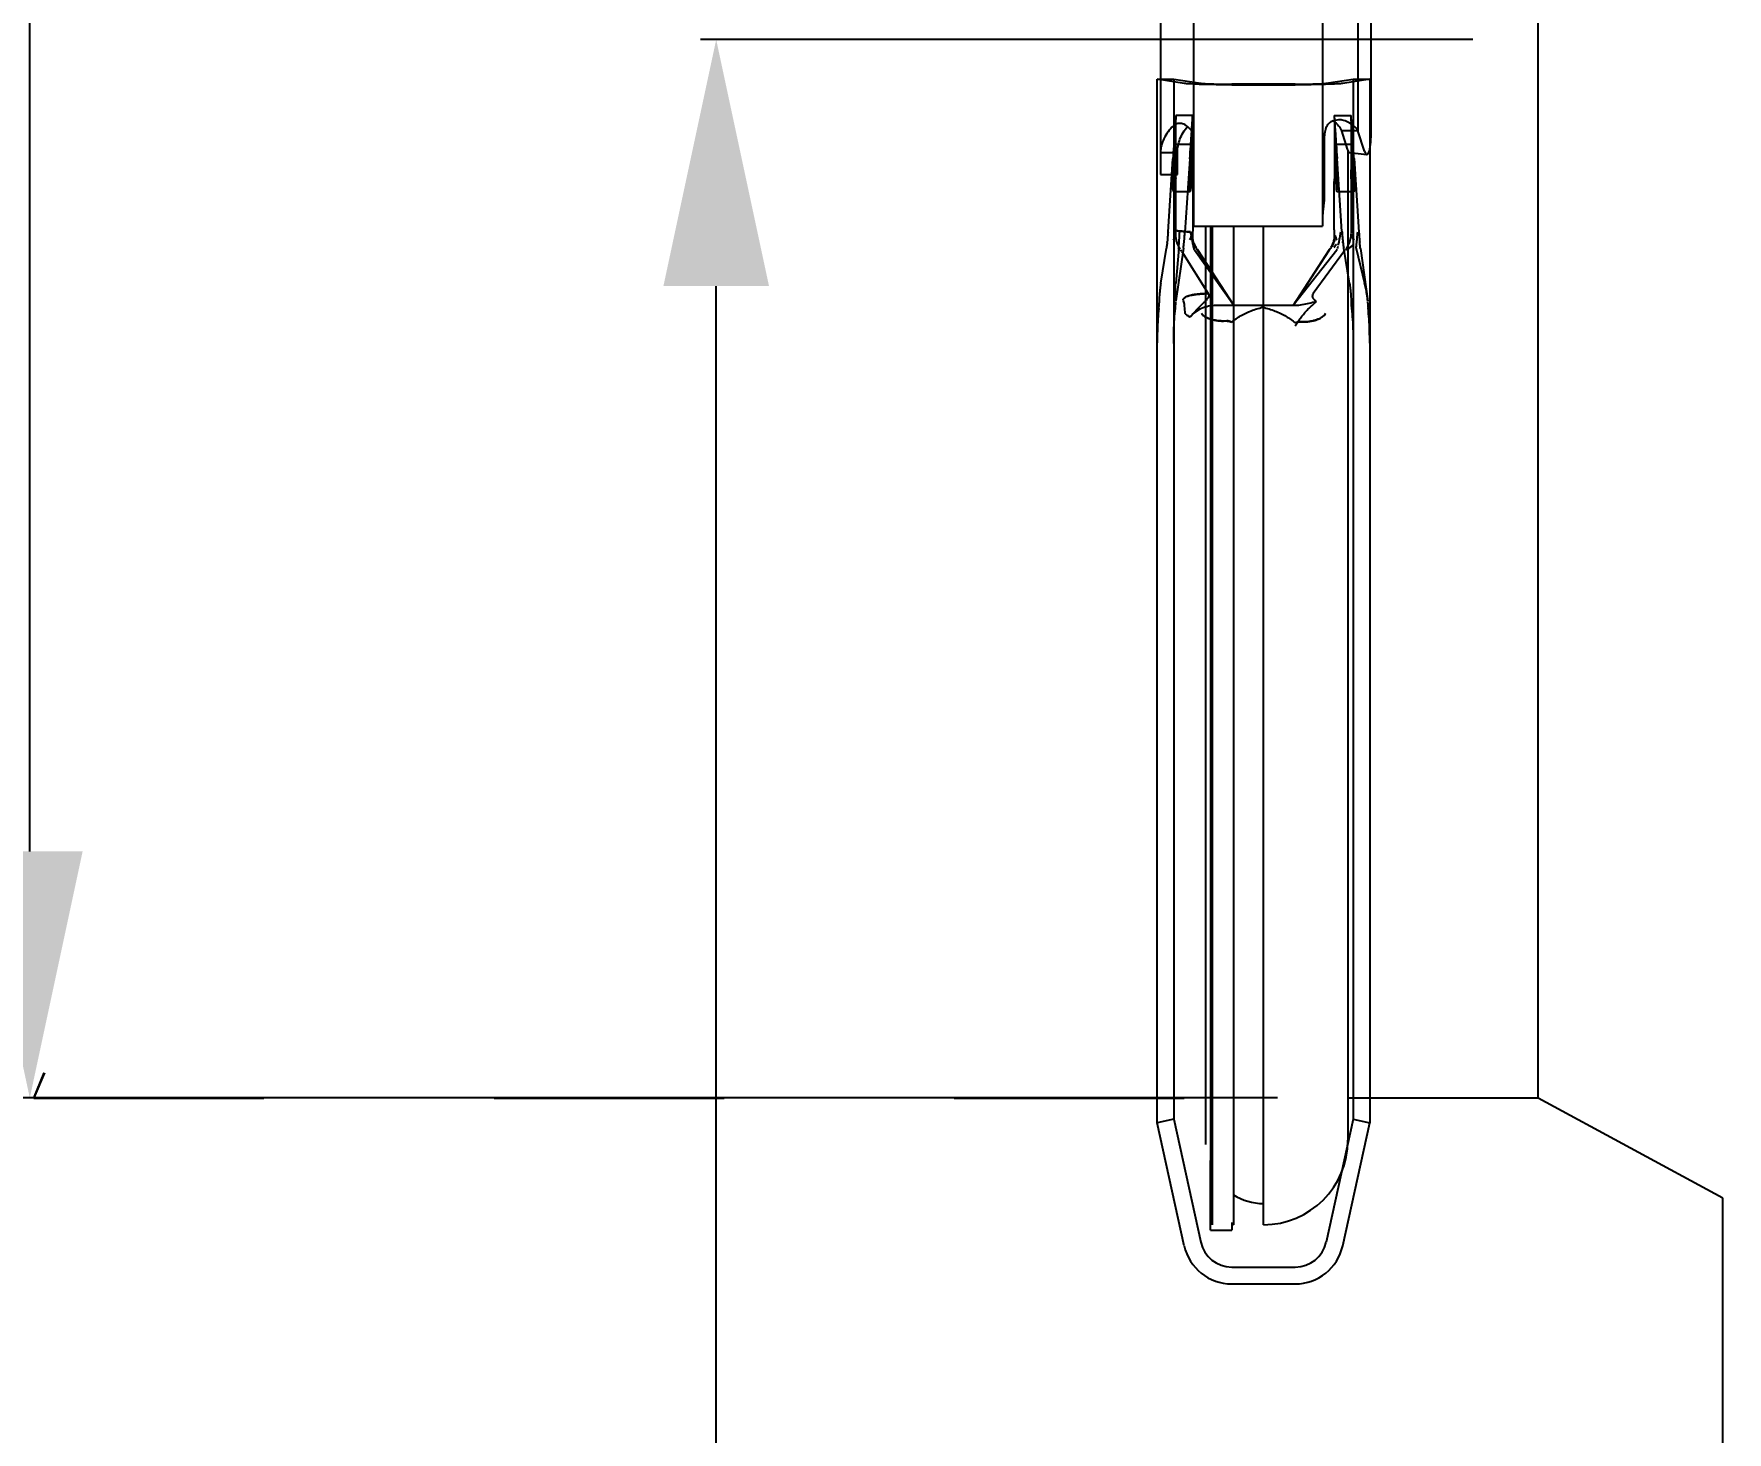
# Model space of a CAD drawing. Header units: millimetres. Extents: x 395 to 3386, y 0 to 2798.
# Drawn here: x 708.5 to 868.8, y 604.3 to 736.6 of the extents above; entities that cross this region are included whole.
import ezdxf

# ---------------------------------------------------------------- set-up
doc = ezdxf.new("R2010")
doc.units = ezdxf.units.MM
doc.header["$LTSCALE"] = 217.8
doc.header["$PDMODE"] = 3
doc.header["$PDSIZE"] = 8
doc.linetypes.add('DOT', pattern=[0.2, 0.1, -0.1])
doc.layers.get('0').update_dxf_attribs({"linetype": 'CONTINUOUS'})
doc.layers.get('Defpoints').update_dxf_attribs({"linetype": 'CONTINUOUS'})
doc.layers.add('02___PRT_ALL_AXES', color=7, linetype='CONTINUOUS')
doc.layers.add('MIXEDCOLOR', color=7, linetype='CONTINUOUS')
doc.styles.get("Standard").update_dxf_attribs({"font": 'taile.ttf'})
doc.dimstyles.new('DIMSTYLE_1', dxfattribs={"dimtxt": 23.333333, "dimasz": 23.333333, "dimexe": 1.5, "dimexo": 1, "dimgap": 0.875, "dimtad": 1, "dimdsep": 46, "dimtxsty": 'Standard', "dimblk": '_FILLED', "dimblk1": '_FILLED', "dimblk2": '_FILLED', "dimcen": 0.09, "dimazin": 2, "dimtp": 0.01, "dimtm": 0.01, "dimtfac": 1, "dimtofl": 0, "dimtmove": 0, "dimatfit": 3, "dimldrblk": '_FILLED', "dimfxl": 1, "dimtolj": 1, "dimarcsym": 0})
doc.dimstyles.new('DIMSTYLE_4', dxfattribs={"dimtxt": 23.333333, "dimasz": 23.333333, "dimexe": 1.5, "dimexo": 1, "dimgap": 0.875, "dimtad": 1, "dimdec": 0, "dimdsep": 46, "dimtxsty": 'Standard', "dimblk": '_FILLED', "dimblk1": '_FILLED', "dimblk2": '_FILLED', "dimcen": 0.09, "dimazin": 2, "dimtp": 0.01, "dimtm": 0.01, "dimtfac": 1, "dimtdec": 0, "dimtofl": 0, "dimtmove": 0, "dimatfit": 3, "dimldrblk": '_FILLED', "dimfxl": 1, "dimtolj": 1, "dimarcsym": 0})

# ---------------------------------------------------------------- blocks, each defined once
blk = doc.blocks.new('_FILLED')
at = {"color": 0, "linetype": 'ByBlock'}
blk.add_solid([(0, 0), (-1, 0.2143), (-1, -0.2143)], dxfattribs=at)
blk = doc.blocks.new('*D116')
at = {"color": 0, "linetype": 'Continuous', "lineweight": -2}
for p, q in [((826.2, 835.92), (706.59, 835.92)), ((708.09, 659.25), (708.09, 812.59)), ((826.2, 635.92), (706.59, 635.92))]:
    blk.add_line(p, q, dxfattribs=at)
at = {"layer": 'Defpoints', "color": 0}
for p in [(708.09, 835.92), (827.2, 835.92), (827.2, 635.92)]:
    blk.add_point(p, dxfattribs=at)
at = {"color": 0, "linetype": 'ByBlock', "lineweight": -2, "xscale": 23.3333333333, "yscale": 23.3333333333, "zscale": 23.3333333333}
for p, rotation in [((708.09, 835.92), 90), ((708.09, 635.92), 270)]:
    blk.add_blockref('_FILLED', p, dxfattribs=dict(at, rotation=rotation))
at = {"color": 0, "insert": (676.11, 751.48), "char_height": 23.333, "attachment_point": 2, "rotation": 90, "line_spacing_factor": 0.9}
blk.add_mtext('\\A1;%%c200', dxfattribs=at)
blk = doc.blocks.new('*D117')
at = {"color": 0, "linetype": 'Continuous', "lineweight": -2}
for p, q in [((844.7, 736.09), (771.57, 736.09)), ((773.07, 230.73), (773.07, 712.76)), ((1009.21, 207.39), (771.57, 207.39))]:
    blk.add_line(p, q, dxfattribs=at)
at = {"layer": 'Defpoints', "color": 0}
for p in [(773.07, 736.09), (845.7, 736.09), (1010.21, 207.39)]:
    blk.add_point(p, dxfattribs=at)
at = {"color": 0, "linetype": 'ByBlock', "lineweight": -2, "xscale": 23.3333333333, "yscale": 23.3333333333, "zscale": 23.3333333333}
for p, rotation in [((773.07, 736.09), 90), ((773.07, 207.39), 270)]:
    blk.add_blockref('_FILLED', p, dxfattribs=dict(at, rotation=rotation))
at = {"color": 0, "insert": (741.08, 471.77), "char_height": 23.333, "attachment_point": 2, "rotation": 90, "line_spacing_factor": 0.9}
blk.add_mtext('\\A1;529', dxfattribs=at)

msp = doc.modelspace()

# ---------------------------------------------------------------- linework, layer by layer
at = {"linetype": 'Continuous'}
for p, q in [((850.8711, 635.9196), (850.8711, 835.9196)), ((818.2771, 718.4199), (818.2771, 753.4199)), ((830.4771, 753.4199), (830.4771, 718.4199)), ((815.1271, 748.5063), (815.1271, 723.3336)), ((833.8246, 744.3977), (833.8246, 727.4421)), ((835.0642, 727.165), (835.0642, 744.6747)), ((830.6311, 726.5872), (830.6311, 721.4199)), ((832.257, 727.4421), (832.8031, 725.7332)), ((833.8245, 727.4419), (832.257, 727.4419)), ((834.4367, 725.5263), (833.8246, 727.4421)), ((815.1271, 725.4185), (816.7271, 725.4184)), ((816.7271, 723.3347), (816.7271, 725.4182)), ((832.8729, 725.5572), (832.8729, 631.9196)), ((833.0186, 725.4082), (834.6522, 725.2013)), ((815.1271, 723.3335), (816.7271, 723.3347)), ((818.2771, 718.4199), (830.4771, 718.4199)), ((819.4322, 631.5044), (819.4322, 718.4199)), ((819.8898, 635.9156), (819.9076, 718.4199)), ((824.8729, 623.9196), (824.8729, 718.4199)), ((817.3641, 716.9273), (817.383, 716.9196)), ((833.99, 716.9251), (833.9767, 716.9196)), ((708.4745, 635.9156), (709.462, 638.2841)), ((709.4744, 638.3139), (708.4753, 635.9176)), ((708.4753, 635.9176), (708.4744, 635.9156)), ((819.8782, 624.1468), (819.8898, 635.9156)), ((832.8703, 635.9196), (850.8711, 635.9196)), ((868.3711, 321.1895), (868.3711, 626.4398)), ((819.8744, 623.4156), (819.8782, 624.1468)), ((821.8782, 624.1432), (821.8744, 623.4156)), ((819.8744, 623.4156), (821.8744, 623.4156))]:
    msp.add_line(p, q, dxfattribs=at)
at = {"linetype": 'DOT'}
msp.add_line((708.4744, 635.9156), (819.4322, 635.9156), dxfattribs=at)
at = {"linetype": 'Continuous'}
for centre, radius, start, end in [((831.8575, 727.1048), 1.3441, 103.63956, 106.208792), ((829.983, 726.1662), 2.6871, 55.704716, 56.065791), ((829.9978, 726.1879), 2.6608, 55.257424, 55.704835), ((815.6337, 717.1), 1.7391, 353.802844, 354.303406), ((815.4546, 722.2264), 5.6463, 289.749375, 289.970003), ((835.9041, 722.1993), 5.6205, 249.944929, 250.101408), ((835.7467, 717.098), 1.7652, 185.62114, 185.970739), ((824.8729, 631.9196), 8, 270, 0), ((824.9322, 631.4196), 5.5, 238.163551, 269.381302)]:
    msp.add_arc(centre, radius, start, end, dxfattribs=at)
for centre, end_param in [((834.6522, 727.2173), -1.59784031), ((833.0185, 727.4242), -3.16860429)]:
    msp.add_ellipse(centre, major_axis=(-0.0111, 2.0167), ratio=0.20423206, start_param=-3.71897448, end_param=end_param, dxfattribs=at)
for points, knots in [([(816.3546, 727.9338), (815.9867, 727.5807), (815.3768, 726.82), (815.129, 725.8609), (815.1271, 725.4183)], [0, 0, 0, 0, 0.53533159, 1, 1, 1, 1]), ([(816.7762, 728.1537), (816.699, 728.1404), (816.5438, 728.0888), (816.4138, 727.9905), (816.3546, 727.9338)], [0, 0, 0, 0, 0.48882426, 1, 1, 1, 1]), ([(816.7271, 725.4182), (816.7288, 725.843), (816.9097, 726.7393), (817.3932, 727.5079), (817.6921, 727.8647)], [0, 0, 0, 0, 0.47717682, 1, 1, 1, 1]), ([(817.694, 727.8643), (817.5553, 727.9749), (817.2648, 728.1437), (816.9246, 728.1791), (816.7762, 728.1537)], [0, 0, 0, 0, 0.54095003, 1, 1, 1, 1]), ([(818.1494, 727.321), (818.1188, 727.3764), (817.9945, 727.5786), (817.83, 727.7559), (817.694, 727.8643)], [0, 0, 0, 0, 0.26693406, 1, 1, 1, 1]), ([(831.4823, 728.3955), (831.3241, 728.3495), (831.0157, 728.1833), (830.7586, 727.7137), (830.651, 727.1711), (830.6311, 726.7862), (830.6311, 726.5872)], [0, 0, 0, 0, 0.2302115, 0.46294527, 0.72193775, 1, 1, 1, 1]), ([(831.5142, 728.3743), (831.6923, 728.2508), (831.9985, 727.9796), (832.2012, 727.6195), (832.257, 727.4421)], [0, 0, 0, 0, 0.53809127, 1, 1, 1, 1]), ([(832.3278, 728.4737), (832.2659, 728.4816), (832.0018, 728.4986), (831.7366, 728.4587), (831.5405, 728.411)], [0, 0, 0, 0, 0.23604476, 1, 1, 1, 1]), ([(832.6815, 728.3765), (832.6542, 728.3889), (832.5404, 728.4345), (832.4196, 728.4618), (832.3278, 728.4737)], [0, 0, 0, 0, 0.24479714, 1, 1, 1, 1]), ([(833.8246, 727.4421), (833.7308, 727.6359), (833.3801, 728.0166), (832.9402, 728.2601), (832.6815, 728.3765)], [0, 0, 0, 0, 0.43154389, 1, 1, 1, 1]), ([(818.2727, 726.3478), (818.2727, 726.5171), (818.2689, 726.8416), (818.2265, 727.1814), (818.1494, 727.321)], [0, 0, 0, 0, 0.51506334, 1, 1, 1, 1]), ([(830.6311, 721.4199), (830.6311, 721.0603), (830.5911, 720.5357), (830.5075, 719.872), (830.4783, 719.5629), (830.4771, 719.4181)], [0, 0, 0, 0, 0.53717058, 0.78366141, 1, 1, 1, 1])]:
    msp.add_open_spline(points, degree=3, knots=knots, dxfattribs=at)
at = {"layer": '02___PRT_ALL_AXES', "linetype": 'Continuous'}
for p, q in [((820.0322, 718.4199), (820.0322, 623.9196)), ((822.0322, 718.4199), (822.0322, 623.9196)), ((850.8699, 635.9173), (868.3716, 626.4664)), ((822.0322, 623.9196), (821.8775, 623.9196))]:
    msp.add_line(p, q, dxfattribs=at)
at = {"layer": 'MIXEDCOLOR', "linetype": 'Continuous'}
for p, q in [((814.8145, 732.3479), (816.3771, 732.3599)), ((814.8145, 633.5757), (814.8145, 732.3479)), ((817.3764, 731.9415), (814.8145, 732.3479)), ((816.3772, 732.3599), (816.3772, 633.9194)), ((816.3772, 732.3599), (818.939, 731.9535)), ((827.8854, 731.8713), (821.8689, 731.8713)), ((821.8689, 731.8154), (827.8854, 731.8154)), ((830.8153, 731.9535), (833.3771, 732.3599)), ((834.9397, 732.3479), (832.3779, 731.9415)), ((833.3772, 732.3599), (833.3772, 633.9196)), ((833.3772, 732.3599), (834.9398, 732.3479)), ((834.9397, 732.3479), (834.9397, 633.5757)), ((818.1771, 728.9196), (816.5771, 728.9196)), ((831.5771, 728.9196), (833.1771, 728.9196)), ((818.062, 726.1696), (816.462, 726.1696)), ((833.2922, 726.1696), (831.6922, 726.1696)), ((815.8425, 717.9006), (816.3036, 724.817)), ((817.9036, 724.817), (817.4404, 717.8687)), ((832.3099, 717.9287), (831.8483, 724.8525)), ((833.4483, 724.8525), (833.9132, 717.8783)), ((817.9342, 721.6696), (816.3342, 721.6696)), ((833.4201, 721.6696), (831.8201, 721.6696)), ((816.5771, 718.0091), (816.5771, 721.0439)), ((818.1771, 721.0439), (818.1771, 717.9615)), ((831.5771, 718.0912), (831.5771, 721.0109)), ((833.1771, 721.0109), (833.1771, 717.945)), ((815.76, 716.9), (815.7645, 716.9401)), ((815.76, 716.9), (815.8148, 716.9196)), ((815.8148, 716.9196), (815.7645, 716.9402)), ((817.3831, 716.9215), (817.3638, 716.9235)), ((831.7627, 716.6849), (831.7471, 716.67)), ((832.3341, 716.9196), (832.3905, 716.9426)), ((832.3956, 716.8978), (832.3341, 716.9196)), ((832.3956, 716.8978), (832.3905, 716.9426)), ((833.9766, 716.921), (833.9903, 716.9224)), ((815.1558, 713.0466), (815.6851, 716.3461)), ((816.8593, 716.3461), (816.5661, 713.0466)), ((817.2959, 716.354), (816.5777, 711.3563)), ((817.1352, 716.0373), (819.6537, 712.0554)), ((822.0771, 710.9196), (818.3477, 716.1567)), ((818.6103, 716.1827), (821.3204, 712.0684)), ((818.6167, 716.2433), (822.0771, 710.9196)), ((831.1003, 716.1861), (827.6771, 710.9196)), ((831.814, 716.1567), (827.6771, 710.9196)), ((831.103, 716.1617), (828.4358, 712.0805)), ((832.5644, 716.09), (829.5848, 712.0555)), ((831.103, 716.1617), (831.139, 716.1636)), ((833.0242, 713.0372), (832.4729, 716.345)), ((833.6527, 716.3217), (834.4353, 713.0372)), ((834.0581, 716.3307), (834.7443, 711.3395)), ((817.2938, 711.5541), (817.2729, 711.5259)), ((821.8689, 710.9197), (820.372, 710.9196)), ((827.8854, 710.9196), (821.8689, 710.9196)), ((816.3771, 633.9196), (814.8145, 633.5758)), ((817.3763, 621.9313), (814.8145, 633.5757)), ((816.3772, 633.9194), (818.939, 622.275)), ((833.3771, 633.9194), (830.8153, 622.275)), ((832.378, 621.9313), (834.9397, 633.5757)), ((833.3772, 633.9196), (834.9398, 633.5758)), ((821.8689, 619.9196), (827.8854, 619.9196)), ((821.8689, 618.3196), (827.8854, 618.3196))]:
    msp.add_line(p, q, dxfattribs=at)
msp.add_lwpolyline([(833.6513, 716.345), (833.651, 716.3424), (833.6509, 716.3398), (833.6508, 716.3372), (833.6509, 716.3346), (833.6511, 716.332), (833.6513, 716.3294), (833.6517, 716.3268), (833.6521, 716.3243), (833.6527, 716.3217)], dxfattribs=at)
for centre, radius, start, end in [((750.8641, 718.0055), 65.7131, 359.699414, 0.003166), ((804.2409, 590.8609), 127.7449, 84.097032, 84.458356), ((747.6007, 717.9523), 70.5765, 359.657678, 0.007541), ((854.9053, 724.3728), 37.5096, 191.832221, 192.414783), ((901.3358, 718.0828), 69.7587, 179.993088, 180.449469), ((829.0346, 716.732), 2.7517, 15.580136, 17.44921), ((877.6198, 717.9203), 44.4427, 179.968266, 180.148661), ((806.0384, 709.0331), 13.1224, 32.259676, 33.01124), ((791.8196, 698.8819), 31.9296, 33.063417, 33.314104), ((855.1338, 700.6016), 28.6441, 146.671965, 147.038585), ((806.5605, 721.8273), 25.9349, 347.754145, 348.203308), ((809.0727, 711.2646), 5.9276, 354.071089, 359.114637), ((810.5798, 711.3012), 5.9939, 353.880155, 358.692299), ((812.6854, 710.224), 4.7696, 359.322761, 1.570224), ((818.2053, 710.8773), 1.033, 223.396499, 226.36758), ((839.1389, 711.2731), 5.9575, 180.839065, 186.121649), ((840.7275, 711.3035), 5.9793, 181.450252, 186.02316), ((821.8689, 622.9196), 3, 192.412472, 270), ((827.8854, 622.9196), 3, 270, 347.587533), ((821.8689, 622.9196), 4.6, 192.410736, 270), ((827.8854, 622.9196), 4.6, 270, 347.589261)]:
    msp.add_arc(centre, radius, start, end, dxfattribs=at)
for points, knots in [([(821.8689, 731.8154), (821.4717, 731.8154), (820.6894, 731.8188), (819.5828, 731.8348), (818.6245, 731.8589), (817.9094, 731.8927), (817.5177, 731.9191), (817.3763, 731.9415)], [0, 0, 0, 0, 0.26506245, 0.52195903, 0.73856607, 0.90449431, 1, 1, 1, 1]), ([(818.939, 731.9535), (819.0273, 731.9395), (819.2742, 731.9223), (819.73, 731.9005), (820.3507, 731.8844), (821.081, 731.8736), (821.6018, 731.8713), (821.8689, 731.8713)], [0, 0, 0, 0, 0.09152535, 0.25271207, 0.4671549, 0.72668186, 1, 1, 1, 1]), ([(827.8854, 731.8713), (828.1445, 731.8713), (828.6546, 731.8735), (829.3764, 731.8839), (830.0013, 731.8996), (830.4677, 731.9217), (830.7231, 731.9389), (830.8153, 731.9535)], [0, 0, 0, 0, 0.26506245, 0.52195903, 0.73856607, 0.90449431, 1, 1, 1, 1]), ([(832.378, 731.9415), (832.2425, 731.92), (831.864, 731.8937), (831.1651, 731.8602), (830.2133, 731.8356), (829.0936, 731.819), (828.295, 731.8154), (827.8854, 731.8154)], [0, 0, 0, 0, 0.09152535, 0.25271207, 0.4671549, 0.72668186, 1, 1, 1, 1]), ([(816.5771, 728.9196), (816.5748, 728.8704), (816.5658, 728.689), (816.5432, 728.3081), (816.5047, 727.7134), (816.4502, 726.9248), (816.3803, 725.9383), (816.3301, 725.2146), (816.3036, 724.817)], [0, 0, 0, 0, 0.03594413, 0.13250726, 0.27840493, 0.47074088, 0.70922172, 1, 1, 1, 1]), ([(816.5771, 728.9196), (816.5725, 728.8102), (816.562, 728.4805), (816.5485, 727.8312), (816.5402, 726.8909), (816.5414, 725.716), (816.5519, 724.3763), (816.5618, 723.437), (816.5663, 722.9527)], [0, 0, 0, 0, 0.05504442, 0.16585733, 0.32648766, 0.52777078, 0.7565027, 1, 1, 1, 1]), ([(817.9036, 724.817), (817.9305, 725.2203), (817.9814, 725.9533), (818.0517, 726.9473), (818.1062, 727.7355), (818.1441, 728.3224), (818.1661, 728.6958), (818.1749, 728.8719), (818.1771, 728.9196)], [0, 0, 0, 0, 0.29494168, 0.53603489, 0.72708231, 0.87135725, 0.9651491, 1, 1, 1, 1]), ([(818.1663, 722.9527), (818.1618, 723.4367), (818.1519, 724.3755), (818.1414, 725.7133), (818.1402, 726.8873), (818.1485, 727.828), (818.162, 728.4792), (818.1725, 728.81), (818.1771, 728.9196)], [0, 0, 0, 0, 0.24336763, 0.47197029, 0.67254212, 0.83359246, 0.944868, 1, 1, 1, 1]), ([(831.5771, 728.9196), (831.5799, 728.8517), (831.5898, 728.5853), (831.6033, 728.0012), (831.614, 727.0697), (831.6142, 725.8532), (831.6036, 724.4372), (831.5929, 723.4367), (831.5881, 722.9196)], [0, 0, 0, 0, 0.03396625, 0.1333051, 0.2920735, 0.49972359, 0.74149106, 1, 1, 1, 1]), ([(831.5771, 728.9196), (831.582, 728.8144), (831.5986, 728.5148), (831.6343, 727.9441), (831.6899, 727.13), (831.7646, 726.074), (831.8192, 725.289), (831.8483, 724.8525)], [0, 0, 0, 0, 0.07750609, 0.22082311, 0.42086095, 0.67804213, 1, 1, 1, 1]), ([(833.1881, 722.9196), (833.1929, 723.4373), (833.2036, 724.437), (833.2142, 725.8509), (833.214, 727.0654), (833.2034, 727.9977), (833.1899, 728.5838), (833.1799, 728.8517), (833.1771, 728.9196)], [0, 0, 0, 0, 0.25881987, 0.49986404, 0.70690036, 0.86600803, 0.96599854, 1, 1, 1, 1]), ([(833.4483, 724.8525), (833.419, 725.2921), (833.3639, 726.083), (833.2889, 727.1436), (833.2336, 727.9556), (833.1983, 728.5205), (833.182, 728.8156), (833.1771, 728.9196)], [0, 0, 0, 0, 0.32428916, 0.58347413, 0.78248618, 0.92334452, 1, 1, 1, 1]), ([(816.3263, 723.9196), (816.3296, 724.0008), (816.3365, 724.1622), (816.3477, 724.4022), (816.3593, 724.6366), (816.3711, 724.8625), (816.3829, 725.0769), (816.3944, 725.2771), (816.4054, 725.4623), (816.4159, 725.6269), (816.4254, 725.7804), (816.4365, 725.9075), (816.4462, 726.1944), (816.4744, 725.9072), (816.469, 725.7792), (816.4698, 725.6254), (816.4683, 725.4603), (816.467, 725.2744), (816.4652, 725.0738), (816.4631, 724.8593), (816.4607, 724.6337), (816.458, 724.3998), (816.4548, 724.1608), (816.4524, 724.0002), (816.4511, 723.9196)], [0, 0, 0, 0, 0.05611965, 0.1116957, 0.16599533, 0.21832045, 0.26799996, 0.31436383, 0.3570314, 0.39573674, 0.42982341, 0.45871746, 0.50027131, 0.54217793, 0.57106011, 0.60511585, 0.64384928, 0.68666085, 0.73306907, 0.78263044, 0.83485598, 0.88901655, 0.94429366, 1, 1, 1, 1]), ([(818.0511, 723.9196), (818.0524, 723.9985), (818.0547, 724.155), (818.0578, 724.3872), (818.0605, 724.6136), (818.0629, 724.8324), (818.0649, 725.0416), (818.0667, 725.2386), (818.0681, 725.4208), (818.0693, 725.5871), (818.0698, 725.7326), (818.0706, 725.8664), (818.0686, 725.9728), (818.0759, 726.2064), (818.0363, 725.9722), (818.0327, 725.8645), (818.0222, 725.7307), (818.0132, 725.5852), (818.0028, 725.4185), (817.992, 725.2362), (817.9808, 725.0396), (817.9694, 724.831), (817.958, 724.6121), (817.9469, 724.3854), (817.9362, 724.1536), (817.9295, 723.9979), (817.9263, 723.9196)], [0, 0, 0, 0, 0.0536668, 0.10654433, 0.15801605, 0.20778614, 0.25547414, 0.30037248, 0.34187325, 0.37956969, 0.41313411, 0.44225878, 0.46653724, 0.49935807, 0.53315158, 0.55755316, 0.58673569, 0.6203332, 0.65818731, 0.69991786, 0.74474812, 0.79220314, 0.84212051, 0.89389798, 0.94668981, 1, 1, 1, 1]), ([(831.828, 723.9196), (831.8247, 724.0008), (831.8177, 724.1622), (831.8066, 724.4022), (831.795, 724.6366), (831.7832, 724.8625), (831.7714, 725.0769), (831.7599, 725.2771), (831.7489, 725.4623), (831.7384, 725.6269), (831.7289, 725.7804), (831.7177, 725.9075), (831.7081, 726.1944), (831.6799, 725.9072), (831.6853, 725.7792), (831.6845, 725.6254), (831.686, 725.4603), (831.6873, 725.2744), (831.6891, 725.0738), (831.6911, 724.8593), (831.6936, 724.6337), (831.6963, 724.3998), (831.6995, 724.1608), (831.7019, 724.0002), (831.7032, 723.9196)], [0, 0, 0, 0, 0.05611965, 0.1116957, 0.16599533, 0.21832045, 0.26799996, 0.31436383, 0.3570314, 0.39573674, 0.42982341, 0.45871746, 0.50027131, 0.54217793, 0.57106011, 0.60511585, 0.64384928, 0.68666085, 0.73306907, 0.78263044, 0.83485598, 0.88901655, 0.94429366, 1, 1, 1, 1]), ([(833.3032, 723.9196), (833.3019, 723.9985), (833.2996, 724.155), (833.2965, 724.3872), (833.2938, 724.6136), (833.2914, 724.8324), (833.2894, 725.0416), (833.2876, 725.2386), (833.2862, 725.4208), (833.285, 725.5871), (833.2845, 725.7326), (833.2837, 725.8664), (833.2857, 725.9728), (833.2784, 726.2064), (833.318, 725.9722), (833.3216, 725.8645), (833.332, 725.7307), (833.341, 725.5852), (833.3515, 725.4185), (833.3623, 725.2362), (833.3735, 725.0396), (833.3849, 724.831), (833.3963, 724.6121), (833.4074, 724.3854), (833.4181, 724.1536), (833.4248, 723.9979), (833.428, 723.9196)], [0, 0, 0, 0, 0.0536668, 0.10654433, 0.15801605, 0.20778614, 0.25547414, 0.30037248, 0.34187325, 0.37956969, 0.41313411, 0.44225878, 0.46653724, 0.49935807, 0.53315158, 0.55755316, 0.58673569, 0.6203332, 0.65818731, 0.69991786, 0.74474812, 0.79220314, 0.84212051, 0.89389798, 0.94668981, 1, 1, 1, 1]), ([(816.4511, 723.9196), (816.4498, 723.838), (816.4471, 723.676), (816.4424, 723.4361), (816.4371, 723.2026), (816.4311, 722.9774), (816.4245, 722.7629), (816.4171, 722.5622), (816.4091, 722.3767), (816.4002, 722.2122), (816.3917, 722.0592), (816.3773, 721.9308), (816.3747, 721.6457), (816.2878, 721.9269), (816.2966, 722.0597), (816.2898, 722.2125), (816.2898, 722.3778), (816.2899, 722.5637), (816.2922, 722.7644), (816.296, 722.9786), (816.3015, 723.204), (816.3084, 723.438), (816.3167, 723.6776), (816.323, 723.8387), (816.3263, 723.9196)], [0, 0, 0, 0, 0.05632388, 0.11168933, 0.16550054, 0.21744481, 0.26704177, 0.31347939, 0.35613418, 0.3945986, 0.4285183, 0.45751554, 0.49908146, 0.54276859, 0.57160747, 0.60549714, 0.64409735, 0.68694932, 0.7333227, 0.78263562, 0.83466822, 0.88881223, 0.94411711, 1, 1, 1, 1]), ([(816.5771, 721.0439), (816.5771, 721.2495), (816.5761, 721.6671), (816.5721, 722.3033), (816.5683, 722.734), (816.5663, 722.9527)], [0, 0, 0, 0, 0.32308299, 0.65631318, 1, 1, 1, 1]), ([(817.9263, 723.9196), (817.9231, 723.8412), (817.917, 723.685), (817.9089, 723.4527), (817.9021, 723.2253), (817.8966, 723.0055), (817.8927, 722.7962), (817.8903, 722.5996), (817.8895, 722.4178), (817.8903, 722.2514), (817.8929, 722.1057), (817.8959, 721.9725), (817.9045, 721.8648), (817.9025, 721.6326), (817.9827, 721.8625), (817.9821, 721.9749), (817.9949, 722.108), (818.0025, 722.2542), (818.0111, 722.421), (818.0187, 722.6032), (818.0257, 722.7999), (818.032, 723.009), (818.0377, 723.2282), (818.0428, 723.4549), (818.0473, 723.6862), (818.0499, 723.8416), (818.0511, 723.9196)], [0, 0, 0, 0, 0.05332065, 0.10616354, 0.15787728, 0.20783881, 0.25544919, 0.30008599, 0.34134743, 0.37904176, 0.41267562, 0.44164725, 0.46574267, 0.49872359, 0.53444183, 0.55868739, 0.58777832, 0.62149821, 0.65934194, 0.70080614, 0.7454861, 0.79299127, 0.84287367, 0.89445377, 0.94700733, 1, 1, 1, 1]), ([(818.1663, 722.9527), (818.1683, 722.7345), (818.172, 722.3036), (818.176, 721.6673), (818.1771, 721.2492), (818.1771, 721.0439)], [0, 0, 0, 0, 0.34292551, 0.67732929, 1, 1, 1, 1]), ([(831.7032, 723.9196), (831.7045, 723.838), (831.7072, 723.676), (831.7119, 723.4361), (831.7172, 723.2026), (831.7232, 722.9774), (831.7298, 722.7629), (831.7372, 722.5622), (831.7452, 722.3767), (831.7541, 722.2122), (831.7626, 722.0592), (831.777, 721.9308), (831.7796, 721.6457), (831.8665, 721.9269), (831.8577, 722.0597), (831.8645, 722.2125), (831.8644, 722.3778), (831.8644, 722.5637), (831.8621, 722.7644), (831.8583, 722.9786), (831.8528, 723.204), (831.8459, 723.438), (831.8376, 723.6776), (831.8313, 723.8387), (831.828, 723.9196)], [0, 0, 0, 0, 0.05632388, 0.11168933, 0.16550054, 0.21744481, 0.26704177, 0.31347939, 0.35613418, 0.3945986, 0.4285183, 0.45751554, 0.49908146, 0.54276859, 0.57160747, 0.60549714, 0.64409735, 0.68694932, 0.7333227, 0.78263562, 0.83466822, 0.88881223, 0.94411711, 1, 1, 1, 1]), ([(833.428, 723.9196), (833.4312, 723.8412), (833.4373, 723.685), (833.4454, 723.4527), (833.4522, 723.2253), (833.4577, 723.0055), (833.4616, 722.7962), (833.464, 722.5996), (833.4648, 722.4178), (833.464, 722.2514), (833.4614, 722.1057), (833.4584, 721.9725), (833.4498, 721.8648), (833.4518, 721.6326), (833.3716, 721.8625), (833.3721, 721.9749), (833.3594, 722.108), (833.3518, 722.2542), (833.3431, 722.421), (833.3356, 722.6032), (833.3286, 722.7999), (833.3223, 723.009), (833.3166, 723.2282), (833.3115, 723.4549), (833.307, 723.6862), (833.3044, 723.8416), (833.3032, 723.9196)], [0, 0, 0, 0, 0.05332065, 0.10616354, 0.15787728, 0.20783881, 0.25544919, 0.30008599, 0.34134743, 0.37904176, 0.41267562, 0.44164725, 0.46574267, 0.49872359, 0.53444183, 0.55868739, 0.58777832, 0.62149821, 0.65934194, 0.70080614, 0.7454861, 0.79299127, 0.84287367, 0.89445377, 0.94700733, 1, 1, 1, 1]), ([(831.5771, 721.0109), (831.5771, 721.2165), (831.5782, 721.634), (831.5823, 722.2703), (831.586, 722.701), (831.5881, 722.9196)], [0, 0, 0, 0, 0.32308243, 0.6563126, 1, 1, 1, 1]), ([(833.1881, 722.9196), (833.1861, 722.7019), (833.1823, 722.2712), (833.1782, 721.635), (833.1771, 721.2164), (833.1771, 721.0109)], [0, 0, 0, 0, 0.34219028, 0.67695059, 1, 1, 1, 1]), ([(815.76, 716.9), (815.7512, 716.8286), (815.7347, 716.6958), (815.7102, 716.5111), (815.6934, 716.3979), (815.6851, 716.346)], [0, 0, 0, 0, 0.38633264, 0.71777782, 1, 1, 1, 1]), ([(815.8425, 717.9006), (815.8346, 717.7817), (815.8186, 717.5561), (815.7927, 717.2359), (815.774, 717.0347), (815.7645, 716.9402)], [0, 0, 0, 0, 0.37100303, 0.70411236, 1, 1, 1, 1]), ([(816.3367, 717.148), (816.3703, 717.1738), (816.4411, 717.2607), (816.4934, 717.4489), (816.5501, 717.5872), (816.5762, 717.6607)], [0, 0, 0, 0, 0.21045705, 0.5907451, 1, 1, 1, 1]), ([(816.509, 717.4806), (816.4936, 717.4345), (816.4623, 717.3421), (816.4154, 717.2264), (816.3641, 717.1597), (816.3367, 717.148)], [0, 0, 0, 0, 0.38332408, 0.76527598, 1, 1, 1, 1]), ([(816.5762, 717.6604), (816.5705, 717.6469), (816.5461, 717.5876), (816.5247, 717.5272), (816.509, 717.4803)], [0, 0, 0, 0, 0.22880029, 1, 1, 1, 1]), ([(816.986, 716.2597), (816.9457, 716.3223), (816.8707, 716.4649), (816.758, 716.6974), (816.6628, 716.9764), (816.5924, 717.3014), (816.5756, 717.5362), (816.5762, 717.6604)], [0, 0, 0, 0, 0.1511374, 0.3264197, 0.52433703, 0.74793421, 1, 1, 1, 1]), ([(816.5771, 718.0091), (816.7345, 717.993), (817.0461, 717.9627), (817.5082, 717.9144), (817.8142, 717.8968), (817.9655, 717.8904)], [0, 0, 0, 0, 0.34055497, 0.67390827, 1, 1, 1, 1]), ([(816.8594, 716.3479), (816.869, 716.4903), (816.8901, 716.8107), (816.9195, 717.3371), (816.94, 717.7211), (816.9498, 717.927)], [0, 0, 0, 0, 0.27071338, 0.60894649, 1, 1, 1, 1]), ([(817.2959, 716.354), (817.3034, 716.4065), (817.3185, 716.5208), (817.3403, 716.7081), (817.3551, 716.8429), (817.363, 716.9159)], [0, 0, 0, 0, 0.28142813, 0.61081251, 1, 1, 1, 1]), ([(817.3638, 716.9235), (817.3732, 717.0181), (817.3916, 717.2169), (817.4171, 717.532), (817.4327, 717.7525), (817.4404, 717.8687)], [0, 0, 0, 0, 0.30069748, 0.63174702, 1, 1, 1, 1]), ([(817.9655, 717.8904), (817.9011, 717.8925), (817.7714, 717.898), (817.5759, 717.912), (817.4448, 717.9233), (817.3789, 717.9296)], [0, 0, 0, 0, 0.32879011, 0.66207242, 1, 1, 1, 1]), ([(818.0686, 717.5596), (818.0517, 717.4958), (818.0141, 717.3523), (817.9547, 717.2171), (817.9066, 717.1484)], [0, 0, 0, 0, 0.44624858, 1, 1, 1, 1]), ([(817.9655, 717.8904), (817.9912, 717.75), (818.0363, 717.4739), (818.1133, 717.0712), (818.1657, 716.8091), (818.1927, 716.6816)], [0, 0, 0, 0, 0.3482093, 0.68214026, 1, 1, 1, 1]), ([(817.9797, 717.2606), (817.9881, 717.2836), (818.0192, 717.3828), (818.0446, 717.4836), (818.0686, 717.5593)], [0, 0, 0, 0, 0.23596265, 1, 1, 1, 1]), ([(818.0686, 717.5593), (818.0708, 717.423), (818.1039, 717.1504), (818.2343, 716.7609), (818.3719, 716.5237), (818.4517, 716.4136)], [0, 0, 0, 0, 0.33386279, 0.66692511, 1, 1, 1, 1]), ([(818.4997, 716.4225), (818.4322, 716.5253), (818.3134, 716.75), (818.2008, 717.1255), (818.1751, 717.3932), (818.1759, 717.5306)], [0, 0, 0, 0, 0.3155269, 0.64754817, 1, 1, 1, 1]), ([(831.5793, 717.5355), (831.5804, 717.3984), (831.5558, 717.1299), (831.4421, 716.7521), (831.3224, 716.5246), (831.2537, 716.4204)], [0, 0, 0, 0, 0.34951832, 0.68173326, 1, 1, 1, 1]), ([(831.6597, 717.5572), (831.6572, 717.4213), (831.6237, 717.1497), (831.4934, 716.7618), (831.3563, 716.5257), (831.2769, 716.4161)], [0, 0, 0, 0, 0.33424985, 0.66729571, 1, 1, 1, 1]), ([(831.5487, 716.4341), (831.5829, 716.4722), (831.6552, 716.5546), (831.7177, 716.6473), (831.7627, 716.6849)], [0, 0, 0, 0, 0.46641965, 1, 1, 1, 1]), ([(831.7471, 716.67), (831.7364, 716.6591), (831.6688, 716.5817), (831.6088, 716.4977), (831.5487, 716.4341)], [0, 0, 0, 0, 0.14822283, 1, 1, 1, 1]), ([(831.8183, 717.1458), (831.7712, 717.2154), (831.7135, 717.3509), (831.6764, 717.4941), (831.6597, 717.5572)], [0, 0, 0, 0, 0.55680567, 1, 1, 1, 1]), ([(831.6852, 717.4711), (831.6959, 717.4329), (831.7187, 717.3478), (831.75, 717.239), (831.7861, 717.167), (831.8087, 717.1511)], [0, 0, 0, 0, 0.34385098, 0.76026331, 1, 1, 1, 1]), ([(831.9691, 716.6276), (831.9968, 716.7604), (832.0509, 717.0337), (832.1302, 717.4546), (832.1765, 717.7434), (832.203, 717.8906)], [0, 0, 0, 0, 0.31679761, 0.65078803, 1, 1, 1, 1]), ([(832.3099, 717.9287), (832.318, 717.8064), (832.3344, 717.5749), (832.3612, 717.2461), (832.3806, 717.0398), (832.3905, 716.9426)], [0, 0, 0, 0, 0.37153186, 0.70384294, 1, 1, 1, 1]), ([(832.3956, 716.8978), (832.4048, 716.8261), (832.4218, 716.6933), (832.4471, 716.5091), (832.4643, 716.3967), (832.4729, 716.3453)], [0, 0, 0, 0, 0.38848705, 0.7197889, 1, 1, 1, 1]), ([(832.6759, 716.2393), (832.7872, 716.387), (832.9736, 716.7026), (833.1405, 717.2142), (833.178, 717.5649), (833.1775, 717.7364)], [0, 0, 0, 0, 0.34599787, 0.67895916, 1, 1, 1, 1]), ([(833.3907, 716.6821), (833.3395, 716.6372), (833.2097, 716.5213), (832.9902, 716.3364), (832.7817, 716.266), (832.6759, 716.2393)], [0, 0, 0, 0, 0.24006509, 0.61512854, 1, 1, 1, 1]), ([(833.1388, 716.4613), (833.1779, 716.4931), (833.2617, 716.5663), (833.3386, 716.6497), (833.3906, 716.682)], [0, 0, 0, 0, 0.45136863, 1, 1, 1, 1]), ([(833.3409, 717.296), (833.3286, 717.3245), (833.3024, 717.3929), (833.2521, 717.5412), (833.2113, 717.6603), (833.1775, 717.7366)], [0, 0, 0, 0, 0.19813517, 0.4676244, 1, 1, 1, 1]), ([(833.1775, 717.7364), (833.2075, 717.6554), (833.2726, 717.4991), (833.33, 717.2848), (833.409, 717.1818), (833.4469, 717.1506)], [0, 0, 0, 0, 0.39849526, 0.7849138, 1, 1, 1, 1]), ([(833.4469, 717.1506), (833.437, 717.1548), (833.3868, 717.1912), (833.3608, 717.25), (833.3409, 717.2959)], [0, 0, 0, 0, 0.17652918, 1, 1, 1, 1]), ([(833.6513, 716.3449), (833.6678, 716.4856), (833.7012, 716.8007), (833.7508, 717.3168), (833.7839, 717.6921), (833.8009, 717.8929)], [0, 0, 0, 0, 0.27325866, 0.61128613, 1, 1, 1, 1]), ([(833.9132, 717.8783), (833.9209, 717.7658), (833.936, 717.5474), (833.9623, 717.2211), (833.9816, 717.0075), (833.9925, 716.8997)], [0, 0, 0, 0, 0.34445181, 0.66908697, 1, 1, 1, 1]), ([(834.0581, 716.3307), (834.0505, 716.3861), (834.0354, 716.5059), (834.0134, 716.7014), (833.9988, 716.8415), (833.9908, 716.917)], [0, 0, 0, 0, 0.28393712, 0.61411017, 1, 1, 1, 1]), ([(831.2771, 716.4164), (831.2562, 716.3875), (831.1968, 716.3034), (831.1397, 716.2178), (831.103, 716.1617)], [0, 0, 0, 0, 0.34752083, 1, 1, 1, 1]), ([(832.6759, 716.2393), (832.7291, 716.2476), (832.8377, 716.2823), (832.9938, 716.3567), (833.0928, 716.4239), (833.139, 716.4617)], [0, 0, 0, 0, 0.31145837, 0.65427061, 1, 1, 1, 1]), ([(815.1555, 713.0448), (815.1278, 712.8724), (815.0764, 712.4937), (815.0211, 711.8693), (815.0033, 711.4175), (814.9996, 711.173)], [0, 0, 0, 0, 0.27869897, 0.60973271, 1, 1, 1, 1]), ([(816.5777, 711.3563), (816.5783, 711.5759), (816.5691, 711.9824), (816.548, 712.5458), (816.5523, 712.8909), (816.5662, 713.0479)], [0, 0, 0, 0, 0.38934347, 0.72066821, 1, 1, 1, 1]), ([(817.2729, 711.5259), (817.3485, 711.634), (817.639, 711.81), (818.1837, 711.9374), (818.8783, 712.0183), (819.3858, 712.0474), (819.6537, 712.0554)], [0, 0, 0, 0, 0.15911488, 0.38676891, 0.67670752, 1, 1, 1, 1]), ([(819.6537, 712.0554), (819.6116, 712.0502), (819.5193, 712.0519), (819.3865, 712.0435), (819.249, 712.0367), (819.1171, 712.0285), (818.9874, 712.0195), (818.8671, 712.0099), (818.7508, 711.9996), (818.6287, 711.9873), (818.4925, 711.9716), (818.3364, 711.9506), (818.1584, 711.9218), (817.9974, 711.8894), (817.8606, 711.8552), (817.7544, 711.8238), (817.6487, 711.787), (817.5463, 711.7423), (817.4211, 711.6746), (817.3367, 711.6075), (817.2938, 711.5541)], [0, 0, 0, 0, 0.05180147, 0.11227231, 0.16244279, 0.21986411, 0.27351363, 0.32114988, 0.36721187, 0.41596553, 0.47093009, 0.53460238, 0.60821329, 0.69095762, 0.73505641, 0.78026165, 0.82609183, 0.87159617, 0.91640147, 1, 1, 1, 1]), ([(819.6537, 712.0554), (819.6916, 711.9954), (819.7393, 711.846), (819.6361, 711.6354), (819.4832, 711.453), (819.2983, 711.2666), (819.0971, 711.0693), (818.8821, 710.8598), (818.658, 710.6331), (818.4247, 710.3874), (818.1828, 710.1206), (818.0215, 709.9331), (817.9398, 709.8353)], [0, 0, 0, 0, 0.07307264, 0.14699087, 0.22925422, 0.31988361, 0.41679299, 0.51974899, 0.62906, 0.74520344, 0.86869307, 1, 1, 1, 1]), ([(822.0771, 710.9196), (821.9845, 711.0608), (821.8075, 711.3299), (821.555, 711.7127), (821.3955, 711.9544), (821.3204, 712.0684)], [0, 0, 0, 0, 0.36836869, 0.70241823, 1, 1, 1, 1]), ([(828.4358, 712.0805), (828.3615, 711.9668), (828.2024, 711.7238), (827.9492, 711.337), (827.7708, 711.0636), (827.6771, 710.9196)], [0, 0, 0, 0, 0.29376945, 0.62839634, 1, 1, 1, 1]), ([(829.5847, 712.0557), (829.5611, 712.0238), (829.5152, 711.9471), (829.4882, 711.8174), (829.5268, 711.6834), (829.6088, 711.559), (829.7308, 711.4231), (829.8251, 711.3283), (829.8762, 711.2762)], [0, 0, 0, 0, 0.12805017, 0.28659807, 0.41090226, 0.56810304, 0.76411876, 1, 1, 1, 1]), ([(833.024, 713.0383), (833.0523, 712.8688), (833.1047, 712.4954), (833.1608, 711.8774), (833.1785, 711.4291), (833.182, 711.1859)], [0, 0, 0, 0, 0.27692788, 0.60781001, 1, 1, 1, 1]), ([(834.7443, 711.3395), (834.7315, 711.5552), (834.6845, 711.9618), (834.5651, 712.5252), (834.4744, 712.873), (834.4356, 713.0356)], [0, 0, 0, 0, 0.37551608, 0.70944571, 1, 1, 1, 1]), ([(814.9686, 710.6523), (814.9332, 710.3105), (814.8755, 709.6056), (814.8253, 708.5174), (814.8146, 707.7719), (814.8145, 707.3897)], [0, 0, 0, 0, 0.31550304, 0.64916734, 1, 1, 1, 1]), ([(816.3772, 707.3242), (816.3772, 707.7158), (816.3884, 708.4793), (816.4414, 709.5927), (816.5022, 710.3132), (816.5395, 710.6622)], [0, 0, 0, 0, 0.35140231, 0.68499786, 1, 1, 1, 1]), ([(817.9398, 709.8353), (817.8738, 709.867), (817.7512, 709.9322), (817.5877, 710.0427), (817.4947, 710.1252), (817.4547, 710.1676)], [0, 0, 0, 0, 0.37155156, 0.70406747, 1, 1, 1, 1]), ([(817.4925, 710.1296), (817.5343, 710.0897), (817.6735, 709.9763), (817.8305, 709.8877), (817.9397, 709.8353)], [0, 0, 0, 0, 0.32280624, 1, 1, 1, 1]), ([(820.372, 710.9196), (820.14, 710.9196), (819.6736, 710.8734), (819.0087, 710.6632), (818.4136, 710.3176), (818.0825, 710.0061), (817.9398, 709.8353)], [0, 0, 0, 0, 0.25366763, 0.50838146, 0.75666413, 1, 1, 1, 1]), ([(818.9993, 710.1816), (819.0777, 710.069), (819.2968, 709.8729), (819.6963, 709.6773), (820.1405, 709.5487), (820.5965, 709.4769), (821.0442, 709.4428), (821.4721, 709.4838), (821.7453, 709.4091), (821.8689, 709.3576)], [0, 0, 0, 0, 0.13400984, 0.27960134, 0.43190197, 0.58364108, 0.72981415, 0.86930001, 1, 1, 1, 1]), ([(821.4121, 709.4607), (821.2339, 709.4508), (820.8721, 709.4501), (820.3427, 709.5085), (819.8575, 709.6213), (819.4616, 709.7839), (819.1786, 709.9713), (819.046, 710.1148), (818.9993, 710.1816)], [0, 0, 0, 0, 0.2055881, 0.41573022, 0.61217761, 0.77750581, 0.90607939, 1, 1, 1, 1]), ([(821.8689, 709.3576), (822.132, 709.5777), (822.7192, 709.9785), (823.7103, 710.4551), (824.4355, 710.6728), (824.8161, 710.755)], [0, 0, 0, 0, 0.31290207, 0.6448002, 1, 1, 1, 1]), ([(824.8161, 710.755), (825.2145, 710.6695), (825.973, 710.4404), (827.0061, 709.936), (827.6142, 709.5096), (827.8854, 709.2762)], [0, 0, 0, 0, 0.35565787, 0.68771166, 1, 1, 1, 1]), ([(829.8762, 711.2762), (829.6453, 711.2252), (829.195, 711.1235), (828.5381, 710.9667), (828.099, 710.9196), (827.8854, 710.9196)], [0, 0, 0, 0, 0.35007526, 0.68365899, 1, 1, 1, 1]), ([(827.8854, 709.0003), (827.9664, 709.1274), (828.1302, 709.3769), (828.3862, 709.7398), (828.6534, 710.0861), (828.9357, 710.4139), (829.2361, 710.719), (829.5568, 710.9983), (829.769, 711.1842), (829.8762, 711.2762)], [0, 0, 0, 0, 0.14874572, 0.29461349, 0.43832805, 0.58032489, 0.72142422, 0.86060413, 1, 1, 1, 1]), ([(827.8854, 709.2762), (828.011, 709.3232), (828.2847, 709.3915), (828.7127, 709.3574), (829.1598, 709.3962), (829.6149, 709.4754), (830.0575, 709.615), (830.4563, 709.8256), (830.671, 710.0342), (830.7486, 710.1524)], [0, 0, 0, 0, 0.13019868, 0.26888482, 0.41406611, 0.56499365, 0.71668565, 0.86269557, 1, 1, 1, 1]), ([(830.7487, 710.1525), (830.6866, 710.0574), (830.5048, 709.8663), (830.1245, 709.6397), (829.614, 709.4696), (829.004, 709.371), (828.5663, 709.3605), (828.34, 709.3708)], [0, 0, 0, 0, 0.12980434, 0.29605635, 0.5014851, 0.74108964, 1, 1, 1, 1]), ([(833.2153, 710.6378), (833.2525, 710.2897), (833.3131, 709.5707), (833.3658, 708.4593), (833.3771, 707.6969), (833.3771, 707.3057)], [0, 0, 0, 0, 0.3146823, 0.6483561, 1, 1, 1, 1]), ([(834.9397, 707.3704), (834.9397, 707.7581), (834.9287, 708.514), (834.877, 709.6166), (834.8176, 710.3302), (834.7812, 710.6761)], [0, 0, 0, 0, 0.35130794, 0.68484545, 1, 1, 1, 1]), ([(821.8689, 709.3576), (821.8207, 709.3786), (821.7222, 709.4165), (821.5696, 709.457), (821.464, 709.464), (821.4121, 709.4607)], [0, 0, 0, 0, 0.33405166, 0.66981003, 1, 1, 1, 1]), ([(828.34, 709.3708), (828.2887, 709.3735), (828.1844, 709.3673), (828.0324, 709.3308), (827.9338, 709.2958), (827.8854, 709.2762)], [0, 0, 0, 0, 0.32971799, 0.66517197, 1, 1, 1, 1])]:
    msp.add_open_spline(points, degree=3, knots=knots, dxfattribs=at)
for points in [[(817.9066, 717.1484), (817.9397, 717.1817), (817.964, 717.2194), (817.9797, 717.2615)], [(831.8087, 717.1511), (831.8117, 717.149), (831.815, 717.1473), (831.8183, 717.1458)], [(816.7839, 716.3539), (816.8258, 716.3283), (816.8685, 716.3026), (816.9149, 716.2866)], [(816.9938, 716.2571), (816.9455, 716.2728), (816.8963, 716.2888), (816.853, 716.3153)], [(818.2728, 716.3087), (818.2807, 716.2727), (818.2937, 716.2366), (818.315, 716.2066)], [(818.6103, 716.1827), (818.5772, 716.2329), (818.5446, 716.2835), (818.5093, 716.3323)], [(831.1293, 716.1628), (831.1205, 716.1623), (831.1117, 716.1619), (831.103, 716.1616)], [(831.814, 716.1567), (831.8414, 716.1914), (831.8765, 716.225), (831.8858, 716.2683)], [(832.6759, 716.2393), (832.6508, 716.2059), (832.6256, 716.1726), (832.6008, 716.139)], [(816.5721, 711.1644), (816.5731, 711.2071), (816.574, 711.2498), (816.5755, 711.2925)], [(817.4547, 710.1676), (817.4601, 710.6243), (817.3997, 711.0869), (817.273, 711.5257)], [(824.8161, 710.755), (824.8105, 710.7923), (824.8056, 710.8299), (824.7959, 710.8664)], [(834.7501, 711.1522), (834.749, 711.1939), (834.748, 711.2355), (834.7464, 711.2772)]]:
    msp.add_open_spline(points, degree=3, dxfattribs=at)

# ---------------------------------------------------------------- dimensions: what is measured, and where the dimension line sits
at = {"linetype": 'Continuous'}
dim = msp.add_linear_dim(base=(708.0923, 835.9196), p1=(827.2036, 635.9196), p2=(827.2036, 835.9196), angle=90, text='%%c<>', dimstyle='DIMSTYLE_1', dxfattribs=at)
dim.commit()
dim.dimension.update_dxf_attribs({"geometry": '*D116', "text_midpoint": (708.0923, 751.4752), "dimtype": 160})
dim = msp.add_linear_dim(base=(773.0687, 736.0907), p1=(1010.2072, 207.3944), p2=(845.7044, 736.0907), angle=90, dimstyle='DIMSTYLE_4', dxfattribs=at)
dim.commit()
dim.dimension.update_dxf_attribs({"geometry": '*D117', "text_midpoint": (773.0687, 471.7668), "dimtype": 160})

doc.saveas('drawing.dxf')
